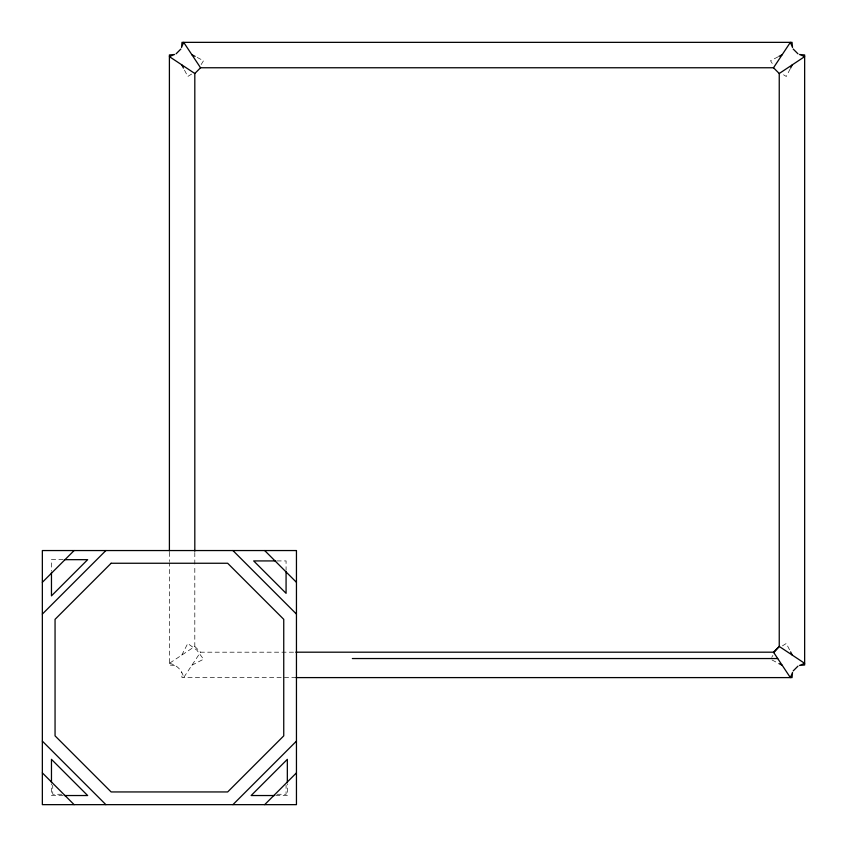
<?xml version="1.0" encoding="UTF-8"?>
<svg xmlns="http://www.w3.org/2000/svg" width="847" height="847" viewBox="0 0 847 847"><rect width="100%" height="100%" fill="white"/><g stroke="black" fill="none" stroke-linecap="round" stroke-linejoin="round"><path stroke-width="0.64" stroke-dasharray="4.24 3.18" d="M181.766 655.112L187.769 643.476L196.864 650.136L203.524 659.231L191.888 665.234M790.145 68.988L786.281 76.474L782.437 74.091M201.141 64.563L203.524 60.719L196.038 56.855M771.723 657.314L772.909 655.387M183.968 677.166L200.548 652.19L295.815 652.19M169.834 663.032L194.81 646.452L194.81 565.732M191.613 74.091L187.769 76.474L183.905 68.988M782.437 645.859L786.281 643.476L790.145 650.962M778.012 56.855L770.526 60.719L772.909 64.563M63.091 559.666L51.466 559.666L51.466 571.291M277.001 560.926L286.074 560.926L286.074 569.999M296.037 677.6L181.999 677.6L181.533 672.507M61.799 794.274L52.726 794.274L52.726 785.201M277.001 794.274L286.074 794.274L286.074 785.201M63.091 795.534L51.466 795.534L51.466 783.909M275.709 795.534L287.334 795.534L287.334 783.909M174.493 665.467L169.4 665.001L169.4 562.863M169.4 663.317C176.758 664.81 182.19 670.242 183.683 677.6M772.051 660.014L778.012 663.095M194.81 646.452L200.548 652.19M194.81 552.498L194.81 564.409M169.4 552.286L169.4 561.54"/><path stroke-width="1.27" d="M183.683 42.35L181.533 47.443L181.999 42.35L792.051 42.35L792.517 47.443L790.367 42.35M790.367 677.6L792.517 672.507L792.051 677.6L296.037 677.6M790.611 68.078L792.284 64.838M180.866 49.031L176.081 53.816M793.184 670.919L797.969 666.134M194.81 551.185L194.81 73.498L200.548 67.76L773.502 67.76L790.082 42.784M773.787 652.624L779.24 646.452L779.24 73.498L773.502 67.76M42.35 582.312L74.113 550.55M42.35 614.075L105.875 550.55M232.925 804.65L296.45 741.125M264.688 804.65L296.45 772.888M295.815 652.19L773.502 652.19L779.24 646.452L804.216 663.032M779.24 73.498L804.216 56.918M778.922 56.389L782.162 54.716M169.4 56.633L174.493 54.483L169.4 54.949L169.4 550.963M804.65 663.317L799.557 665.467L804.65 665.001L804.65 54.949L799.557 54.483L804.65 56.633M64.383 559.666L87.654 559.666L51.466 595.854L51.466 572.583M275.709 560.926L253.677 560.926L286.074 593.323L286.074 571.291M352.352 658.543L777.715 658.543M64.383 795.534L87.654 795.534L51.466 759.346L51.466 782.617M274.417 795.534L251.146 795.534L287.334 759.346L287.334 782.617M191.888 54.716L195.128 56.389M778.922 663.561L782.162 665.234M797.969 53.816L793.184 49.031M169.834 56.918L194.81 73.498M264.688 550.55L296.45 582.312M232.925 550.55L296.45 614.075M42.35 741.125L105.875 804.65M42.35 772.888L74.113 804.65M773.502 652.19L790.082 677.166M183.968 42.784L200.548 67.76M790.611 651.872L792.284 655.112M181.766 64.838L183.439 68.078M111.137 563.255L55.055 619.337L55.055 735.863L111.137 791.945L227.663 791.945L283.745 735.863L283.745 619.337L227.663 563.255L111.137 563.255M296.45 550.55L42.35 550.55L42.35 804.65L296.45 804.65L296.45 550.55"/></g></svg>
